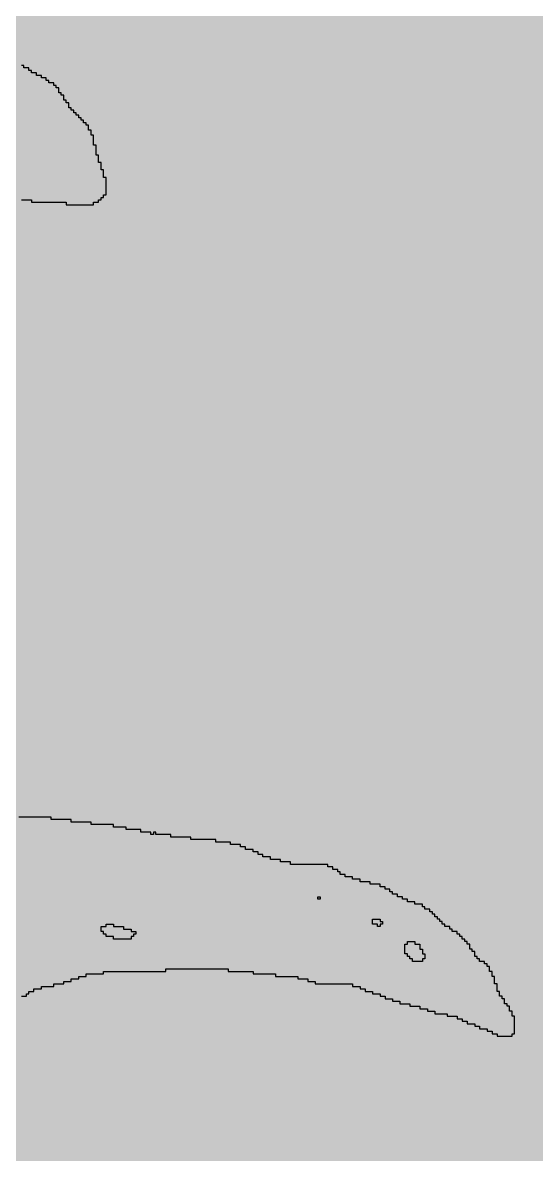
# Model space of a CAD drawing. Header units: millimetres. Extents: x 9.6 to 105, y 7.6 to 66.9.
# Drawn here: x 15.448 to 16.715, y 22.735 to 25.529 of the extents above; entities that cross this region are included whole.
import ezdxf

# ---------------------------------------------------------------- set-up
doc = ezdxf.new("R2010")
doc.units = ezdxf.units.MM
for name, color, linetype in [('BottomLayer', 5, 'Continuous'), ('BottomOverlay', 54, 'Continuous'), ('TopLayer', 1, 'Continuous')]:
    doc.layers.add(name, color=color, linetype=linetype)

msp = doc.modelspace()

# ---------------------------------------------------------------- hatches: boundary and pattern name
at = {"layer": 'BottomLayer'}
msp.add_hatch(color=5, dxfattribs=at).paths.add_polyline_path([(10.2868, 10.414), (18.669, 10.414), (18.669, 61.9242), (10.2868, 61.9242)])
at = {"layer": 'TopLayer'}
msp.add_hatch(color=1, dxfattribs=at).paths.add_polyline_path([(9.779, 11.049), (19.939, 11.049), (19.939, 35.814), (9.779, 35.814)])

# ---------------------------------------------------------------- linework, layer by layer
at = {"layer": 'BottomOverlay'}
for p, q in [((15.4511, 25.4233), (15.4449, 25.4233)), ((15.4511, 25.4171), (15.4511, 25.4233)), ((15.4633, 25.4171), (15.4511, 25.4171)), ((15.4633, 25.411), (15.4633, 25.4171)), ((15.4695, 25.411), (15.4633, 25.411)), ((15.4695, 25.4049), (15.4695, 25.411)), ((15.4818, 25.4049), (15.4695, 25.4049)), ((15.4818, 25.3987), (15.4818, 25.4049)), ((15.4941, 25.3987), (15.4818, 25.3987)), ((15.4941, 25.3926), (15.4941, 25.3987)), ((15.5064, 25.3926), (15.4941, 25.3926)), ((15.5064, 25.3864), (15.5064, 25.3926)), ((15.5125, 25.3864), (15.5064, 25.3864)), ((15.5125, 25.3803), (15.5125, 25.3864)), ((15.5248, 25.3803), (15.5125, 25.3803)), ((15.5248, 25.3741), (15.5248, 25.3803)), ((15.5309, 25.3741), (15.5248, 25.3741)), ((15.5309, 25.368), (15.5309, 25.3741)), ((15.5371, 25.368), (15.5309, 25.368)), ((15.5371, 25.3619), (15.5371, 25.368)), ((15.5371, 25.3557), (15.5371, 25.3619)), ((15.5432, 25.3557), (15.5371, 25.3557)), ((15.5432, 25.3496), (15.5432, 25.3557)), ((15.5494, 25.3496), (15.5432, 25.3496)), ((15.5494, 25.3434), (15.5494, 25.3496)), ((15.5494, 25.3373), (15.5494, 25.3434)), ((15.5555, 25.3373), (15.5494, 25.3373)), ((15.5555, 25.3311), (15.5555, 25.3373)), ((15.5617, 25.3311), (15.5555, 25.3311)), ((15.5617, 25.325), (15.5617, 25.3311)), ((15.5617, 25.3188), (15.5617, 25.325)), ((15.5678, 25.3188), (15.5617, 25.3188)), ((15.5678, 25.3127), (15.5678, 25.3188)), ((15.5739, 25.3127), (15.5678, 25.3127)), ((15.5739, 25.3066), (15.5739, 25.3127)), ((15.5801, 25.3066), (15.5739, 25.3066)), ((15.5801, 25.3004), (15.5801, 25.3066)), ((15.5862, 25.3004), (15.5801, 25.3004)), ((15.5862, 25.2943), (15.5862, 25.3004)), ((15.5924, 25.2943), (15.5862, 25.2943)), ((15.5924, 25.2881), (15.5924, 25.2943)), ((15.5985, 25.2881), (15.5924, 25.2881)), ((15.5985, 25.282), (15.5985, 25.2881)), ((15.6047, 25.282), (15.5985, 25.282)), ((15.6047, 25.2758), (15.6047, 25.282)), ((15.6108, 25.2758), (15.6047, 25.2758)), ((15.6108, 25.2697), (15.6108, 25.2758)), ((15.6108, 25.2635), (15.6108, 25.2697)), ((15.6169, 25.2635), (15.6108, 25.2635)), ((15.6169, 25.2574), (15.6169, 25.2635)), ((15.6169, 25.2513), (15.6169, 25.2574)), ((15.6231, 25.2513), (15.6169, 25.2513)), ((15.6231, 25.2451), (15.6231, 25.2513)), ((15.6231, 25.239), (15.6231, 25.2451)), ((15.6231, 25.2328), (15.6231, 25.239)), ((15.6231, 25.2267), (15.6231, 25.2328)), ((15.6292, 25.2267), (15.6231, 25.2267)), ((15.6292, 25.2205), (15.6292, 25.2267)), ((15.6292, 25.2144), (15.6292, 25.2205)), ((15.6292, 25.2083), (15.6292, 25.2144)), ((15.6292, 25.2021), (15.6292, 25.2083)), ((15.6354, 25.2021), (15.6292, 25.2021)), ((15.6354, 25.196), (15.6354, 25.2021)), ((15.6354, 25.1898), (15.6354, 25.196)), ((15.6354, 25.1837), (15.6354, 25.1898)), ((15.6415, 25.1837), (15.6354, 25.1837)), ((15.6415, 25.1775), (15.6415, 25.1837)), ((15.6415, 25.1714), (15.6415, 25.1775)), ((15.6415, 25.1652), (15.6415, 25.1714)), ((15.6477, 25.1652), (15.6415, 25.1652)), ((15.6477, 25.1591), (15.6477, 25.1652)), ((15.6477, 25.153), (15.6477, 25.1591)), ((15.6477, 25.1468), (15.6477, 25.153)), ((15.6538, 25.1468), (15.6477, 25.1468)), ((15.6538, 25.1407), (15.6538, 25.1468)), ((15.6538, 25.1345), (15.6538, 25.1407)), ((15.6538, 25.1284), (15.6538, 25.1345)), ((15.6538, 25.1222), (15.6538, 25.1284)), ((15.6538, 25.1161), (15.6538, 25.1222)), ((15.6538, 25.1099), (15.6538, 25.1161)), ((15.4449, 25.0915), (15.4695, 25.0915)), ((15.4695, 25.0915), (15.4695, 25.0854)), ((15.6354, 25.0854), (15.6354, 25.0915)), ((15.6354, 25.0915), (15.6415, 25.0915)), ((15.6415, 25.0915), (15.6415, 25.0977)), ((15.6415, 25.0977), (15.6477, 25.0977)), ((15.6477, 25.0977), (15.6477, 25.1038)), ((15.6477, 25.1038), (15.6538, 25.1038)), ((15.6538, 25.1038), (15.6538, 25.1099)), ((15.4695, 25.0854), (15.5555, 25.0854)), ((15.5555, 25.0854), (15.5555, 25.0792)), ((15.5555, 25.0792), (15.6231, 25.0792)), ((15.6231, 25.0792), (15.6231, 25.0854)), ((15.6231, 25.0854), (15.6354, 25.0854)), ((15.5186, 23.5678), (15.4388, 23.5678)), ((15.5186, 23.5616), (15.5186, 23.5678)), ((15.5678, 23.5616), (15.5186, 23.5616)), ((15.5678, 23.5555), (15.5678, 23.5616)), ((15.6169, 23.5555), (15.5678, 23.5555)), ((15.6169, 23.5494), (15.6169, 23.5555)), ((15.6722, 23.5494), (15.6169, 23.5494)), ((15.6722, 23.5432), (15.6722, 23.5494)), ((15.703, 23.5432), (15.6722, 23.5432)), ((15.703, 23.5371), (15.703, 23.5432)), ((15.7398, 23.5371), (15.703, 23.5371)), ((15.7398, 23.5309), (15.7398, 23.5371)), ((15.7644, 23.5309), (15.7398, 23.5309)), ((15.7644, 23.5248), (15.7644, 23.5309)), ((15.7706, 23.5248), (15.7644, 23.5248)), ((15.7767, 23.5309), (15.7706, 23.5309)), ((15.7706, 23.5309), (15.7706, 23.5248)), ((15.7767, 23.5248), (15.7767, 23.5309)), ((15.8136, 23.5248), (15.7767, 23.5248)), ((15.8136, 23.5186), (15.8136, 23.5248)), ((15.8627, 23.5186), (15.8136, 23.5186)), ((15.8627, 23.5125), (15.8627, 23.5186)), ((15.9242, 23.5125), (15.8627, 23.5125)), ((15.9242, 23.5063), (15.9242, 23.5125)), ((15.961, 23.5063), (15.9242, 23.5063)), ((15.961, 23.5002), (15.961, 23.5063)), ((15.9856, 23.5002), (15.961, 23.5002)), ((15.9856, 23.4941), (15.9856, 23.5002)), ((15.9979, 23.4941), (15.9856, 23.4941)), ((15.9979, 23.4879), (15.9979, 23.4941)), ((16.0163, 23.4879), (15.9979, 23.4879)), ((16.0163, 23.4818), (16.0163, 23.4879)), ((16.0286, 23.4818), (16.0163, 23.4818)), ((16.0286, 23.4756), (16.0286, 23.4818)), ((16.0409, 23.4756), (16.0286, 23.4756)), ((16.0409, 23.4695), (16.0409, 23.4756)), ((16.0593, 23.4695), (16.0409, 23.4695)), ((16.0593, 23.4633), (16.0593, 23.4695)), ((16.0839, 23.4633), (16.0593, 23.4633)), ((16.0839, 23.4572), (16.0839, 23.4633)), ((16.1085, 23.4572), (16.0839, 23.4572)), ((16.1085, 23.451), (16.1085, 23.4572)), ((16.2006, 23.451), (16.1085, 23.451)), ((16.2006, 23.4449), (16.2006, 23.451)), ((16.2129, 23.4449), (16.2006, 23.4449)), ((16.2129, 23.4388), (16.2129, 23.4449)), ((16.2252, 23.4388), (16.2129, 23.4388)), ((16.2252, 23.4326), (16.2252, 23.4388)), ((16.2314, 23.4326), (16.2252, 23.4326)), ((16.2314, 23.4265), (16.2314, 23.4326)), ((16.2436, 23.4265), (16.2314, 23.4265)), ((16.2436, 23.4203), (16.2436, 23.4265)), ((16.2621, 23.4203), (16.2436, 23.4203)), ((16.2621, 23.4142), (16.2621, 23.4203)), ((16.2805, 23.4142), (16.2621, 23.4142)), ((16.2805, 23.408), (16.2805, 23.4142)), ((16.3051, 23.408), (16.2805, 23.408)), ((16.3051, 23.4019), (16.3051, 23.408)), ((16.3297, 23.4019), (16.3051, 23.4019)), ((16.3297, 23.3957), (16.3297, 23.4019)), ((16.3419, 23.3957), (16.3297, 23.3957)), ((16.3419, 23.3896), (16.3419, 23.3957)), ((16.3542, 23.3896), (16.3419, 23.3896)), ((16.3542, 23.3835), (16.3542, 23.3896)), ((16.3604, 23.3835), (16.3542, 23.3835)), ((16.3604, 23.3773), (16.3604, 23.3835)), ((16.1761, 23.365), (16.1761, 23.3712)), ((16.1761, 23.3712), (16.1822, 23.3712)), ((16.1822, 23.365), (16.1761, 23.365)), ((16.1822, 23.3712), (16.1822, 23.365)), ((16.3727, 23.3773), (16.3604, 23.3773)), ((16.3727, 23.3712), (16.3727, 23.3773)), ((16.385, 23.3712), (16.3727, 23.3712)), ((16.385, 23.365), (16.385, 23.3712)), ((16.3972, 23.365), (16.385, 23.365)), ((16.3972, 23.3589), (16.3972, 23.365)), ((16.4157, 23.3589), (16.3972, 23.3589)), ((16.4157, 23.3527), (16.4157, 23.3589)), ((16.4341, 23.3527), (16.4157, 23.3527)), ((16.4341, 23.3466), (16.4341, 23.3527)), ((16.4403, 23.3466), (16.4341, 23.3466)), ((16.4403, 23.3405), (16.4403, 23.3466)), ((16.4525, 23.3405), (16.4403, 23.3405)), ((16.4525, 23.3343), (16.4525, 23.3405)), ((16.4587, 23.3343), (16.4525, 23.3343)), ((16.4587, 23.3282), (16.4587, 23.3343)), ((16.4648, 23.3282), (16.4587, 23.3282)), ((16.4648, 23.322), (16.4648, 23.3282)), ((15.6538, 23.2974), (15.6538, 23.3036)), ((15.6538, 23.3036), (15.6722, 23.3036)), ((15.6722, 23.3036), (15.6722, 23.2974)), ((16.3112, 23.3097), (16.3112, 23.3159)), ((16.3112, 23.3159), (16.3297, 23.3159)), ((16.3112, 23.3036), (16.3112, 23.3097)), ((16.3235, 23.3036), (16.3112, 23.3036)), ((16.3235, 23.2974), (16.3235, 23.3036)), ((16.3297, 23.3159), (16.3297, 23.3097)), ((16.3297, 23.3097), (16.3358, 23.3097)), ((16.3358, 23.3036), (16.3297, 23.3036)), ((16.3297, 23.3036), (16.3297, 23.2974)), ((16.3358, 23.3097), (16.3358, 23.3036)), ((16.471, 23.322), (16.4648, 23.322)), ((16.471, 23.3159), (16.471, 23.322)), ((16.4771, 23.3159), (16.471, 23.3159)), ((16.4771, 23.3097), (16.4771, 23.3159)), ((16.4833, 23.3097), (16.4771, 23.3097)), ((16.4833, 23.3036), (16.4833, 23.3097)), ((16.4894, 23.3036), (16.4833, 23.3036)), ((16.4894, 23.2974), (16.4894, 23.3036)), ((15.6415, 23.2913), (15.6415, 23.2974)), ((15.6415, 23.2974), (15.6538, 23.2974)), ((15.6415, 23.2852), (15.6415, 23.2913)), ((15.6477, 23.2852), (15.6415, 23.2852)), ((15.6477, 23.279), (15.6477, 23.2852)), ((15.6538, 23.279), (15.6477, 23.279)), ((15.6538, 23.2729), (15.6538, 23.279)), ((15.6722, 23.2729), (15.6538, 23.2729)), ((15.6722, 23.2974), (15.6968, 23.2974)), ((15.6722, 23.2667), (15.6722, 23.2729)), ((15.6968, 23.2974), (15.6968, 23.2913)), ((15.6968, 23.2913), (15.7153, 23.2913)), ((15.7153, 23.2913), (15.7153, 23.2852)), ((15.7153, 23.2852), (15.7275, 23.2852)), ((15.7214, 23.2729), (15.7153, 23.2729)), ((15.7153, 23.2729), (15.7153, 23.2667)), ((15.7275, 23.279), (15.7214, 23.279)), ((15.7214, 23.279), (15.7214, 23.2729)), ((15.7275, 23.2852), (15.7275, 23.279)), ((16.3297, 23.2974), (16.3235, 23.2974)), ((16.5017, 23.2974), (16.4894, 23.2974)), ((16.5017, 23.2913), (16.5017, 23.2974)), ((16.5078, 23.2913), (16.5017, 23.2913)), ((16.5078, 23.2852), (16.5078, 23.2913)), ((16.5201, 23.2852), (16.5078, 23.2852)), ((16.5201, 23.279), (16.5201, 23.2852)), ((16.5263, 23.279), (16.5201, 23.279)), ((16.5263, 23.2729), (16.5263, 23.279)), ((16.5324, 23.2729), (16.5263, 23.2729)), ((16.5324, 23.2667), (16.5324, 23.2729)), ((15.7153, 23.2667), (15.6722, 23.2667)), ((16.3911, 23.2483), (16.3911, 23.2544)), ((16.3911, 23.2544), (16.3972, 23.2544)), ((16.3911, 23.2421), (16.3911, 23.2483)), ((16.3972, 23.2544), (16.3972, 23.2606)), ((16.3972, 23.2606), (16.4157, 23.2606)), ((16.4157, 23.2606), (16.4157, 23.2544)), ((16.4157, 23.2544), (16.428, 23.2544)), ((16.428, 23.2544), (16.428, 23.2483)), ((16.428, 23.2483), (16.428, 23.2421)), ((16.5386, 23.2667), (16.5324, 23.2667)), ((16.5386, 23.2606), (16.5386, 23.2667)), ((16.5447, 23.2606), (16.5386, 23.2606)), ((16.5447, 23.2544), (16.5447, 23.2606)), ((16.5508, 23.2544), (16.5447, 23.2544)), ((16.5508, 23.2483), (16.5508, 23.2544)), ((16.5508, 23.2421), (16.5508, 23.2483)), ((16.3911, 23.236), (16.3911, 23.2421)), ((16.3911, 23.2299), (16.3911, 23.236)), ((16.3972, 23.2299), (16.3911, 23.2299)), ((16.3972, 23.2237), (16.3972, 23.2299)), ((16.4034, 23.2237), (16.3972, 23.2237)), ((16.4034, 23.2176), (16.4034, 23.2237)), ((16.4095, 23.2176), (16.4034, 23.2176)), ((16.4095, 23.2114), (16.4095, 23.2176)), ((16.428, 23.2421), (16.4341, 23.2421)), ((16.4341, 23.2421), (16.4341, 23.236)), ((16.4341, 23.236), (16.4341, 23.2299)), ((16.4341, 23.2299), (16.4403, 23.2299)), ((16.4403, 23.2176), (16.4341, 23.2176)), ((16.4341, 23.2176), (16.4341, 23.2114)), ((16.4403, 23.2299), (16.4403, 23.2237)), ((16.4403, 23.2237), (16.4403, 23.2176)), ((16.557, 23.2421), (16.5508, 23.2421)), ((16.557, 23.236), (16.557, 23.2421)), ((16.5631, 23.236), (16.557, 23.236)), ((16.5631, 23.2299), (16.5631, 23.236)), ((16.5631, 23.2237), (16.5631, 23.2299)), ((16.5693, 23.2237), (16.5631, 23.2237)), ((16.5693, 23.2176), (16.5693, 23.2237)), ((16.5754, 23.2176), (16.5693, 23.2176)), ((16.5754, 23.2114), (16.5754, 23.2176)), ((15.8013, 23.1868), (15.8013, 23.193)), ((15.8013, 23.193), (15.9549, 23.193)), ((15.9549, 23.193), (15.9549, 23.1868)), ((16.4341, 23.2114), (16.4095, 23.2114)), ((16.5877, 23.2114), (16.5754, 23.2114)), ((16.5877, 23.2053), (16.5877, 23.2114)), ((16.5939, 23.2053), (16.5877, 23.2053)), ((16.5939, 23.1991), (16.5939, 23.2053)), ((16.6, 23.1991), (16.5939, 23.1991)), ((16.6, 23.193), (16.6, 23.1991)), ((16.6, 23.1868), (16.6, 23.193)), ((15.5494, 23.1561), (15.5494, 23.1623)), ((15.5494, 23.1623), (15.5678, 23.1623)), ((15.5678, 23.1623), (15.5678, 23.1684)), ((15.5678, 23.1684), (15.5862, 23.1684)), ((15.5862, 23.1684), (15.5862, 23.1746)), ((15.5862, 23.1746), (15.6047, 23.1746)), ((15.6047, 23.1746), (15.6047, 23.1807)), ((15.6047, 23.1807), (15.6477, 23.1807)), ((15.6477, 23.1807), (15.6477, 23.1868)), ((15.6477, 23.1868), (15.8013, 23.1868)), ((15.9549, 23.1868), (16.0163, 23.1868)), ((16.0163, 23.1868), (16.0163, 23.1807)), ((16.0163, 23.1807), (16.0716, 23.1807)), ((16.0716, 23.1807), (16.0716, 23.1746)), ((16.0716, 23.1746), (16.1269, 23.1746)), ((16.1269, 23.1746), (16.1269, 23.1684)), ((16.1269, 23.1684), (16.1515, 23.1684)), ((16.1515, 23.1684), (16.1515, 23.1623)), ((16.1515, 23.1623), (16.1699, 23.1623)), ((16.1699, 23.1623), (16.1699, 23.1561)), ((16.6061, 23.1868), (16.6, 23.1868)), ((16.6061, 23.1807), (16.6061, 23.1868)), ((16.6061, 23.1746), (16.6061, 23.1807)), ((16.6123, 23.1746), (16.6061, 23.1746)), ((16.6123, 23.1684), (16.6123, 23.1746)), ((16.6123, 23.1623), (16.6123, 23.1684)), ((16.6123, 23.1561), (16.6123, 23.1623)), ((15.4633, 23.1316), (15.4633, 23.1377)), ((15.4633, 23.1377), (15.4756, 23.1377)), ((15.4756, 23.1377), (15.4756, 23.1438)), ((15.4756, 23.1438), (15.4941, 23.1438)), ((15.4941, 23.1438), (15.4941, 23.15)), ((15.4941, 23.15), (15.5248, 23.15)), ((15.5248, 23.15), (15.5248, 23.1561)), ((15.5248, 23.1561), (15.5494, 23.1561)), ((16.1699, 23.1561), (16.2621, 23.1561)), ((16.2621, 23.1561), (16.2621, 23.15)), ((16.2621, 23.15), (16.2805, 23.15)), ((16.2805, 23.15), (16.2805, 23.1438)), ((16.2805, 23.1438), (16.2928, 23.1438)), ((16.2928, 23.1438), (16.2928, 23.1377)), ((16.2928, 23.1377), (16.3112, 23.1377)), ((16.3112, 23.1377), (16.3112, 23.1316)), ((16.6184, 23.1561), (16.6123, 23.1561)), ((16.6184, 23.15), (16.6184, 23.1561)), ((16.6184, 23.1438), (16.6184, 23.15)), ((16.6184, 23.1377), (16.6184, 23.1438)), ((16.6246, 23.1377), (16.6184, 23.1377)), ((16.6246, 23.1316), (16.6246, 23.1377)), ((15.4449, 23.1254), (15.4572, 23.1254)), ((15.4572, 23.1254), (15.4572, 23.1316)), ((15.4572, 23.1316), (15.4633, 23.1316)), ((16.3112, 23.1316), (16.3297, 23.1316)), ((16.3297, 23.1316), (16.3297, 23.1254)), ((16.3297, 23.1254), (16.3419, 23.1254)), ((16.3419, 23.1254), (16.3419, 23.1193)), ((16.3419, 23.1193), (16.3604, 23.1193)), ((16.3604, 23.1193), (16.3604, 23.1131)), ((16.3604, 23.1131), (16.3788, 23.1131)), ((16.3788, 23.1131), (16.3788, 23.107)), ((16.3788, 23.107), (16.4034, 23.107)), ((16.4034, 23.107), (16.4034, 23.1008)), ((16.6246, 23.1254), (16.6246, 23.1316)), ((16.6307, 23.1254), (16.6246, 23.1254)), ((16.6307, 23.1193), (16.6307, 23.1254)), ((16.6369, 23.1193), (16.6307, 23.1193)), ((16.6369, 23.1131), (16.6369, 23.1193)), ((16.6369, 23.107), (16.6369, 23.1131)), ((16.643, 23.107), (16.6369, 23.107)), ((16.643, 23.1008), (16.643, 23.107)), ((16.4034, 23.1008), (16.428, 23.1008)), ((16.428, 23.1008), (16.428, 23.0947)), ((16.428, 23.0947), (16.4464, 23.0947)), ((16.4464, 23.0947), (16.4464, 23.0885)), ((16.4464, 23.0885), (16.4648, 23.0885)), ((16.4648, 23.0885), (16.4648, 23.0824)), ((16.4648, 23.0824), (16.4955, 23.0824)), ((16.4955, 23.0824), (16.4955, 23.0763)), ((16.4955, 23.0763), (16.5201, 23.0763)), ((16.5201, 23.0763), (16.5201, 23.0701)), ((16.6492, 23.1008), (16.643, 23.1008)), ((16.6492, 23.0947), (16.6492, 23.1008)), ((16.6492, 23.0885), (16.6492, 23.0947)), ((16.6553, 23.0885), (16.6492, 23.0885)), ((16.6553, 23.0824), (16.6553, 23.0885)), ((16.6553, 23.0763), (16.6553, 23.0824)), ((16.6614, 23.0763), (16.6553, 23.0763)), ((16.6614, 23.0701), (16.6614, 23.0763)), ((16.5201, 23.0701), (16.5324, 23.0701)), ((16.5324, 23.0701), (16.5324, 23.064)), ((16.5324, 23.064), (16.5447, 23.064)), ((16.5447, 23.064), (16.5447, 23.0578)), ((16.5447, 23.0578), (16.5631, 23.0578)), ((16.5631, 23.0578), (16.5631, 23.0517)), ((16.5631, 23.0517), (16.5754, 23.0517)), ((16.5754, 23.0517), (16.5754, 23.0455)), ((16.6614, 23.064), (16.6614, 23.0701)), ((16.6614, 23.0578), (16.6614, 23.064)), ((16.6614, 23.0517), (16.6614, 23.0578)), ((16.6614, 23.0455), (16.6614, 23.0517)), ((16.5754, 23.0455), (16.5939, 23.0455)), ((16.5939, 23.0455), (16.5939, 23.0394)), ((16.5939, 23.0394), (16.6061, 23.0394)), ((16.6061, 23.0394), (16.6061, 23.0332)), ((16.6061, 23.0332), (16.6184, 23.0332)), ((16.6184, 23.0332), (16.6184, 23.0271)), ((16.6184, 23.0271), (16.6553, 23.0271)), ((16.6553, 23.0271), (16.6553, 23.0332)), ((16.6553, 23.0332), (16.6614, 23.0332)), ((16.6614, 23.0394), (16.6614, 23.0455)), ((16.6614, 23.0332), (16.6614, 23.0394))]:
    msp.add_line(p, q, dxfattribs=at)

doc.saveas('drawing.dxf')
